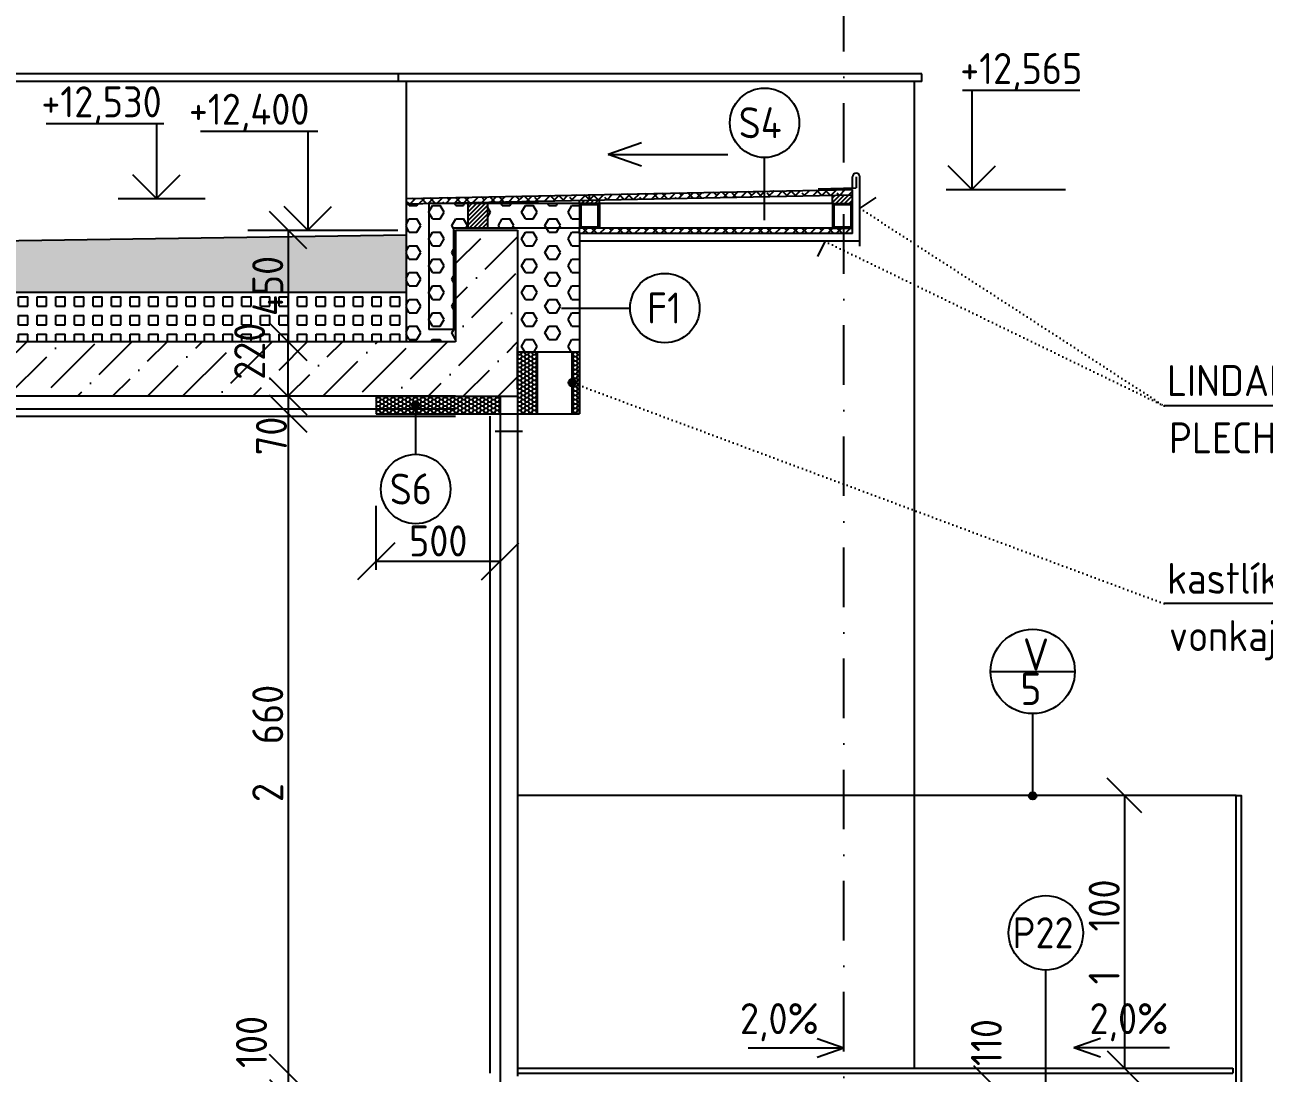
# Model space of a CAD drawing. Extents: x 3792242 to 5145247, y -1546315 to -1031918.
# Drawn here: x 3851863 to 3856861, y -1526644 to -1522415 of the extents above; entities that cross this region are included whole.
import ezdxf

# ---------------------------------------------------------------- set-up
doc = ezdxf.new("R2010")
doc.units = 0
doc.header["$MEASUREMENT"] = 0
doc.linetypes.add('ACAD_ISO07W100', pattern=[3.5, 0.5, -3])
doc.linetypes.add('BODKOCIARKOVANA_3', pattern=[5.6, 3, -1.3, 0, -1.3])
doc.layers.get('0').update_dxf_attribs({"linetype": 'CONTINUOUS'})
doc.layers.get('Defpoints').update_dxf_attribs({"color": 61, "linetype": 'CONTINUOUS'})
for name, color, linetype in [('KÓTY', 4, 'CONTINUOUS'), ('MÚRY', 1, 'CONTINUOUS'), ('OKNÁ', 143, 'CONTINUOUS'), ('osi', 253, 'CONTINUOUS'), ('TENKÁ', 7, 'CONTINUOUS'), ('ZARIADENIE1', 145, 'CONTINUOUS'), ('ŠRAFY', 82, 'CONTINUOUS'), ('šrafy-múry', 8, 'CONTINUOUS')]:
    doc.layers.add(name, color=color, linetype=linetype)
doc.styles.add('STYLE1', font='isocp.shx')
doc.dimstyles.new('STANDARD 50', dxfattribs={"dimtxt": 125, "dimasz": 140, "dimexe": 10, "dimexo": 200, "dimgap": 20, "dimtad": 1, "dimdsep": 46, "dimlunit": 6, "dimtxsty": 'STYLE1', "dimblk1": 'OBLIQUE', "dimblk2": 'OBLIQUE', "dimsah": 1, "dimcen": 2.5, "dimse1": 1, "dimse2": 1, "dimadec": 0, "dimazin": 0, "dimtfac": 1, "dimtmove": 1, "dimatfit": 3, "dimldrblk": 'OBLIQUE', "dimfxl": 1, "dimtolj": 1, "dimtzin": 0, "dimarcsym": 0})
doc.dimstyles.new('STANDARD-50', dxfattribs={"dimtxt": 125, "dimasz": 150, "dimexe": 10, "dimexo": 200, "dimgap": 20, "dimtad": 1, "dimdsep": 46, "dimlunit": 6, "dimtxsty": 'STYLE1', "dimblk1": 'OBLIQUE', "dimblk2": 'OBLIQUE', "dimsah": 1, "dimcen": 2.5, "dimse1": 1, "dimse2": 1, "dimadec": 0, "dimazin": 0, "dimtfac": 1, "dimtmove": 1, "dimatfit": 3, "dimldrblk": 'OBLIQUE', "dimfxl": 1, "dimtolj": 1, "dimtzin": 0, "dimarcsym": 0})
pattern_1 = [(0, (-630141.807, -26603.5), (15, 8.660254038), [10, -20]), (120, (-630141.807, -26603.5), (-15, 8.660254038), [10, -20]), (60, (-630141.807, -26603.5), (9e-15, 17.320508076), [-20, 10])]
pattern_2 = [(0, (-557711.81, -17883.5), (0, 54.12658774), [31.25, -62.5]), (120, (-557711.81, -17883.5), (-46.875, -27.06329387), [31.25, -62.5]), (60, (-557680.56, -17883.5), (-46.875, 27.06329387), [31.25, -62.5])]
pattern_3 = [(45, (90493.693, -26883.5), (-17.67766953, 17.67766953), []), (135, (90493.693, -26883.5), (-53.03300859, 17.67766953), [62.5, -37.5])]
pattern_4 = [(45, (90493.693, -26883.5), (-8.838834765, 8.838834765), [])]
pattern_5 = [(0, (42813.193, 0), (0, 37.5), [37.5, -37.5]), (90, (42813.193, 0), (-37.5, 2e-15), [37.5, -37.5])]

# ---------------------------------------------------------------- blocks, each defined once
blk = doc.blocks.new('_OBLIQUE')
at = {"color": 0, "linetype": 'ByBlock'}
blk.add_line((-0.5, -0.5), (0.5, 0.5), dxfattribs=at)
blk = doc.blocks.new('*D33507')
at = {"layer": 'Defpoints', "color": 0}
for p in [(3852255.7, -1526643.8), (3852255.7, -1526743.8), (3852925.2, -1526743.8)]:
    blk.add_point(p, dxfattribs=at)
at = {"layer": 'KÓTY', "color": 0, "lineweight": -2, "ltscale": 0.25}
blk.add_line((3852925.2, -1526643.8), (3852925.2, -1526743.8), dxfattribs=at)
at = {"layer": 'KÓTY', "color": 0, "linetype": 'ByBlock', "lineweight": -2, "xscale": 150, "yscale": 150, "zscale": 150}
for p, rotation in [((3852925.2, -1526643.8), 90), ((3852925.2, -1526743.8), 270)]:
    blk.add_blockref('_OBLIQUE', p, dxfattribs=dict(at, rotation=rotation))
at = {"layer": 'KÓTY', "color": 0, "insert": (3852777.2, -1526517.5), "char_height": 125, "attachment_point": 5, "rotation": 90, "style": 'STYLE1'}
blk.add_mtext('\\A1;100', dxfattribs=at)
blk = doc.blocks.new('*D49551')
at = {"layer": 'Defpoints', "color": 0}
for p in [(3852925.2, -1523693.8), (3852925.2, -1523693.8), (3852925.2, -1523913.8)]:
    blk.add_point(p, dxfattribs=at)
at = {"layer": 'KÓTY', "color": 0, "lineweight": -2, "ltscale": 0.25}
blk.add_line((3852925.2, -1523913.8), (3852925.2, -1523693.8), dxfattribs=at)
at = {"layer": 'KÓTY', "color": 0, "linetype": 'ByBlock', "lineweight": -2, "xscale": 150, "yscale": 150, "zscale": 150}
for p, rotation in [((3852925.2, -1523693.8), 90), ((3852925.2, -1523913.8), 270)]:
    blk.add_blockref('_OBLIQUE', p, dxfattribs=dict(at, rotation=rotation))
at = {"layer": 'KÓTY', "color": 0, "insert": (3852769.7, -1523732), "char_height": 125, "attachment_point": 5, "rotation": 90, "style": 'STYLE1'}
blk.add_mtext('\\A1;220', dxfattribs=at)
blk = doc.blocks.new('*D49552')
at = {"layer": 'Defpoints', "color": 0}
for p in [(3853454.7, -1523243.8), (3852925.2, -1523693.8), (3853454.7, -1523693.8)]:
    blk.add_point(p, dxfattribs=at)
at = {"layer": 'KÓTY', "color": 0, "lineweight": -2, "ltscale": 0.25}
blk.add_line((3852925.2, -1523243.8), (3852925.2, -1523693.8), dxfattribs=at)
at = {"layer": 'KÓTY', "color": 0, "linetype": 'ByBlock', "lineweight": -2, "xscale": 150, "yscale": 150, "zscale": 150}
for p, rotation in [((3852925.2, -1523243.8), 90), ((3852925.2, -1523693.8), 270)]:
    blk.add_blockref('_OBLIQUE', p, dxfattribs=dict(at, rotation=rotation))
at = {"layer": 'KÓTY', "color": 0, "insert": (3852842.7, -1523468.8), "char_height": 125, "attachment_point": 5, "rotation": 90, "style": 'STYLE1'}
blk.add_mtext('\\A1;450', dxfattribs=at)
blk = doc.blocks.new('*D49581')
at = {"layer": 'Defpoints', "color": 0}
for p in [(3853134.7, -1523983.8), (3852925.2, -1526643.8), (3853134.7, -1526643.8)]:
    blk.add_point(p, dxfattribs=at)
at = {"layer": 'KÓTY', "color": 0, "lineweight": -2, "ltscale": 0.25}
blk.add_line((3852925.2, -1523983.8), (3852925.2, -1526643.8), dxfattribs=at)
at = {"layer": 'KÓTY', "color": 0, "linetype": 'ByBlock', "lineweight": -2, "xscale": 150, "yscale": 150, "zscale": 150}
for p, rotation in [((3852925.2, -1523983.8), 90), ((3852925.2, -1526643.8), 270)]:
    blk.add_blockref('_OBLIQUE', p, dxfattribs=dict(at, rotation=rotation))
at = {"layer": 'KÓTY', "color": 0, "insert": (3852842.7, -1525313.8), "char_height": 125, "attachment_point": 5, "rotation": 90, "style": 'STYLE1'}
blk.add_mtext('\\A1;2ﾠ660', dxfattribs=at)
blk = doc.blocks.new('*D49582')
at = {"layer": 'Defpoints', "color": 0}
for p in [(3853134.7, -1523913.8), (3852925.2, -1523983.8), (3853134.7, -1523983.8)]:
    blk.add_point(p, dxfattribs=at)
at = {"layer": 'KÓTY', "color": 0, "lineweight": -2, "ltscale": 0.25}
blk.add_line((3852925.2, -1523913.8), (3852925.2, -1523983.8), dxfattribs=at)
at = {"layer": 'KÓTY', "color": 0, "linetype": 'ByBlock', "lineweight": -2, "xscale": 150, "yscale": 150, "zscale": 150}
for p, rotation in [((3852925.2, -1523913.8), 90), ((3852925.2, -1523983.8), 270)]:
    blk.add_blockref('_OBLIQUE', p, dxfattribs=dict(at, rotation=rotation))
at = {"layer": 'KÓTY', "color": 0, "insert": (3852857.7, -1524073.5), "char_height": 125, "attachment_point": 5, "rotation": 90, "style": 'STYLE1'}
blk.add_mtext('\\A1;70', dxfattribs=at)
blk = doc.blocks.new('*D49583')
at = {"layer": 'Defpoints', "color": 0}
for p in [(3856633.5, -1525523.8), (3856297.9, -1526623.8), (3856619.2, -1526623.8)]:
    blk.add_point(p, dxfattribs=at)
at = {"layer": 'KÓTY', "color": 0, "lineweight": -2, "ltscale": 0.25}
blk.add_line((3856297.9, -1525523.8), (3856297.9, -1526623.8), dxfattribs=at)
at = {"layer": 'KÓTY', "color": 0, "linetype": 'ByBlock', "lineweight": -2, "xscale": 140, "yscale": 140, "zscale": 140}
for p, rotation in [((3856297.9, -1525523.8), 90), ((3856297.9, -1526623.8), 270)]:
    blk.add_blockref('_OBLIQUE', p, dxfattribs=dict(at, rotation=rotation))
at = {"layer": 'KÓTY', "color": 0, "insert": (3856215.3, -1526073.8), "char_height": 125, "attachment_point": 5, "rotation": 90, "style": 'STYLE1'}
blk.add_mtext('\\A1;1ﾠ100', dxfattribs=at)
blk = doc.blocks.new('*D49587')
at = {"layer": 'Defpoints', "color": 0}
for p in [(3853280.2, -1524104.8), (3853780.2, -1524104.8), (3853280.2, -1524579.5)]:
    blk.add_point(p, dxfattribs=at)
at = {"layer": 'KÓTY', "color": 0, "lineweight": -2, "ltscale": 0.25}
blk.add_line((3853780.2, -1524579.5), (3853280.2, -1524579.5), dxfattribs=at)
at = {"layer": 'KÓTY', "color": 0, "linetype": 'ByBlock', "lineweight": -2, "xscale": 150, "yscale": 150, "zscale": 150, "rotation": 180}
blk.add_blockref('_OBLIQUE', (3853280.2, -1524579.5), dxfattribs=at)
at = {"layer": 'KÓTY', "color": 0, "linetype": 'ByBlock', "lineweight": -2, "xscale": 150, "yscale": 150, "zscale": 150}
blk.add_blockref('_OBLIQUE', (3853780.2, -1524579.5), dxfattribs=at)
at = {"layer": 'KÓTY', "color": 0, "insert": (3853530.2, -1524497), "char_height": 125, "attachment_point": 5, "style": 'STYLE1'}
blk.add_mtext('\\A1;500', dxfattribs=at)
blk = doc.blocks.new('*D49589')
at = {"layer": 'Defpoints', "color": 0}
for p in [(3855500.2, -1526683.8), (3855760.2, -1526683.8), (3855500.2, -1526793.8)]:
    blk.add_point(p, dxfattribs=at)
at = {"layer": 'KÓTY', "color": 0, "lineweight": -2}
blk.add_line((3855760.2, -1526793.8), (3855760.2, -1526683.8), dxfattribs=at)
at = {"layer": 'KÓTY', "color": 0, "linetype": 'ByBlock', "lineweight": -2, "xscale": 140, "yscale": 140, "zscale": 140}
for p, rotation in [((3855760.2, -1526683.8), 90), ((3855760.2, -1526793.8), 270)]:
    blk.add_blockref('_OBLIQUE', p, dxfattribs=dict(at, rotation=rotation))
at = {"layer": 'KÓTY', "color": 0, "insert": (3855740.2, -1526520), "char_height": 125, "attachment_point": 5, "rotation": 90, "style": 'STYLE1'}
blk.add_mtext('\\A1;110', dxfattribs=at)

msp = doc.modelspace()

# ---------------------------------------------------------------- hatches: boundary and pattern name
at = {"layer": 'TENKÁ'}
h = msp.add_hatch(color=256, dxfattribs=at)
h.dxf.hatch_style = 1
h.paths.add_polyline_path([(3854070.193, -1523843.77, -2.41421356), (3854055.193, -1523858.77, -0.41421356)])
h = msp.add_hatch(color=256, dxfattribs=at)
h.dxf.hatch_style = 1
h.paths.add_polyline_path([(3853438.693, -1523934, -2.41421356), (3853423.693, -1523949, -0.41421356)])
h = msp.add_hatch(color=256, dxfattribs=at)
h.dxf.hatch_style = 1
h.paths.add_polyline_path([(3855927.193, -1525510.345, -2.41421356), (3855912.193, -1525525.345, -0.41421356)])
at = {"layer": 'ŠRAFY'}
h = msp.add_hatch(dxfattribs=at)
h.set_pattern_fill('ANSI38', color=256, scale=200, angle=180)
h.set_pattern_definition(pattern_3)
h.paths.add_polyline_path([(3854139.753, -1523100.815), (3855200.193, -1523079.606), (3855200.193, -1523101.61), (3854140.193, -1523122.81), (3854139.753, -1523100.815)])
h = msp.add_hatch(dxfattribs=at)
h.set_pattern_fill('ANSI38', color=256, scale=200, angle=180)
h.set_pattern_definition(pattern_3)
h.paths.add_polyline_path([(3853650.193, -1523132.61), (3853492.193, -1523135.77), (3853400.193, -1523137.61), (3853400.193, -1523115.606), (3853850.193, -1523106.606), (3854139.753, -1523100.815), (3854140.193, -1523122.81), (3854100.193, -1523123.61), (3853730.193, -1523131.01)])
h = msp.add_hatch(dxfattribs=at)
h.set_pattern_fill('ANSI31', color=256, scale=100, angle=180)
h.set_pattern_definition(pattern_4)
h.paths.add_polyline_path([(3854100.193, -1523123.61), (3854140.193, -1523122.81), (3854180.193, -1523122.01), (3854180.193, -1523135.77), (3854100.193, -1523135.77)])
h = msp.add_hatch(dxfattribs=at)
h.set_pattern_fill('ANSI31', color=256, scale=100, angle=180)
h.set_pattern_definition(pattern_4)
h.paths.add_polyline_path([(3855120.193, -1523103.21), (3855200.193, -1523101.61), (3855200.193, -1523135.77), (3855120.193, -1523135.77)])
h = msp.add_hatch(dxfattribs=at)
h.set_pattern_fill('HEX', color=256, scale=250, angle=180)
h.set_pattern_definition(pattern_2)
h.paths.add_polyline_path([(3853592.193, -1523643.77), (3853600.193, -1523643.77), (3853600.193, -1523693.77), (3853400.193, -1523693.77), (3853400.193, -1523493.77), (3853400.193, -1523276.595), (3853400.193, -1523143.77), (3853400.193, -1523137.61), (3853492.193, -1523135.77), (3853492.193, -1523643.77)])
h = msp.add_hatch(dxfattribs=at)
h.set_pattern_fill('HEX', color=256, scale=250, angle=180)
h.set_pattern_definition(pattern_2)
h.paths.add_polyline_path([(3853492.193, -1523643.77), (3853492.193, -1523135.77), (3853650.193, -1523135.77), (3853650.193, -1523235.77), (3853600.193, -1523235.77), (3853592.193, -1523235.77), (3853592.193, -1523643.77)])
h = msp.add_hatch(dxfattribs=at)
h.set_pattern_fill('ANSI31', color=256, scale=100, angle=180)
h.set_pattern_definition(pattern_4)
h.paths.add_polyline_path([(3853730.193, -1523135.77), (3853730.193, -1523235.77), (3853650.193, -1523235.77), (3853650.193, -1523135.77)])
h = msp.add_hatch(dxfattribs=at)
h.set_pattern_fill('HEX', color=256, scale=250, angle=180)
h.set_pattern_definition(pattern_2)
h.paths.add_polyline_path([(3853850.193, -1523235.77), (3853730.193, -1523235.77), (3853730.193, -1523135.77), (3854100.193, -1523135.77), (3854100.193, -1523235.77)])
h = msp.add_hatch(dxfattribs=at)
h.set_pattern_fill('SQUARE', color=256, scale=300)
h.set_pattern_definition(pattern_5)
h.paths.add_polyline_path([(3853400.193, -1523263.485), (3847381.193, -1523353.77), (3842010.193, -1523273.205), (3842010.193, -1523493.77), (3853400.193, -1523493.77)])
h.paths.add_polyline_path([(3842595.193, -1523514.799), (3842595.193, -1523227.201), (3842845.193, -1523227.201), (3842845.193, -1523514.799)], flags=9)
h.paths.add_polyline_path([(3850597.995, -1523267.059), (3851142.294, -1523267.059), (3851142.294, -1523467.173), (3850597.995, -1523467.173)], flags=9)
h.paths.add_polyline_path([(3852717.693, -1523618.82), (3852717.693, -1523318.721), (3852967.693, -1523318.721), (3852967.693, -1523618.82)], flags=9)
h = msp.add_hatch(dxfattribs=at)
h.set_pattern_fill('HEX', color=256, scale=250, angle=180)
h.set_pattern_definition(pattern_2)
h.paths.add_polyline_path([(3854100.193, -1523235.77), (3854100.193, -1523257.77), (3854100.193, -1523733.77), (3853850.193, -1523733.77), (3853850.193, -1523235.77)])
h = msp.add_hatch(dxfattribs=at)
h.set_pattern_fill('ANSI38', color=256, scale=200, angle=180)
h.set_pattern_definition(pattern_3)
h.paths.add_polyline_path([(3855120.193, -1523235.77), (3855200.193, -1523235.77), (3855200.193, -1523257.77), (3854100.193, -1523257.77), (3854100.193, -1523235.77)])
h = msp.add_hatch(dxfattribs=at)
h.set_pattern_fill('SQUARE', color=256, scale=300)
h.set_pattern_definition(pattern_5)
h.paths.add_polyline_path([(3853400.193, -1523493.77), (3850649.152, -1523493.77), (3850649.152, -1523693.77), (3853400.193, -1523693.77)])
h.paths.add_polyline_path([(3852717.693, -1523618.82), (3852717.693, -1523318.721), (3852967.693, -1523318.721), (3852967.693, -1523618.82)], flags=9)
h.paths.add_polyline_path([(3852644.693, -1523875.799), (3852644.693, -1523588.201), (3852894.693, -1523588.201), (3852894.693, -1523875.799)], flags=9)
h = msp.add_hatch(dxfattribs=at)
h.set_pattern_fill('HONEY', color=256, scale=80, angle=180)
h.set_pattern_definition(pattern_1)
h.paths.add_polyline_path([(3853850.193, -1523733.77), (3853850.193, -1523883.77), (3853850.193, -1523983.77), (3853930.193, -1523983.77), (3853930.193, -1523733.77)])
h = msp.add_hatch(dxfattribs=at)
h.set_pattern_fill('HONEY', color=256, scale=80, angle=180)
h.set_pattern_definition(pattern_1)
h.paths.add_polyline_path([(3854080.193, -1523733.77), (3854100.193, -1523733.77), (3854100.193, -1523983.77), (3854070.193, -1523983.77), (3854070.193, -1523733.77)])
h = msp.add_hatch(dxfattribs=at)
h.set_pattern_fill('HONEY', color=256, scale=80, angle=180)
h.set_pattern_definition([(0, (-630141.807, -26603.5), (15, 8.660254038), [10, -20]), (120, (-630141.807, -26603.5), (-15, 8.660254038), [10, -20]), (60, (-630141.807, -26603.5), (1e-14, 17.320508076), [-20, 10])])
h.paths.add_polyline_path([(3853780.193, -1523913.77), (3853280.193, -1523913.77), (3853280.193, -1523983.77), (3853780.193, -1523983.77)])
at = {"layer": 'šrafy-múry'}
h = msp.add_hatch(dxfattribs=at)
h.set_pattern_fill('ANSI36', color=253, scale=800, angle=360)
h.set_pattern_definition([(45, (-94128.81, 6000), (53.0330086, 194.4543648), [250, -50, 0, -50])])
h.paths.add_polyline_path([(3841650.193, -1524201.197), (3841682.903, -1524213.77), (3841990.193, -1524213.77), (3841990.193, -1523993.77), (3841990.193, -1523963.77), (3841990.193, -1523913.77), (3845025.193, -1523913.77), (3845140.193, -1523913.77), (3846990.193, -1523913.77), (3847040.193, -1523913.77), (3847155.193, -1523913.77), (3848990.193, -1523913.77), (3849105.193, -1523913.77), (3850649.152, -1523913.77), (3853280.193, -1523913.77), (3853600.193, -1523913.77), (3853780.193, -1523913.77), (3853850.193, -1523913.77), (3853850.193, -1523883.77), (3853850.193, -1523733.77), (3853850.193, -1523713.77), (3853850.193, -1523243.77), (3853600.193, -1523243.77), (3853600.193, -1523643.77), (3853600.193, -1523693.77), (3853400.193, -1523693.77), (3850649.152, -1523693.77), (3842010.193, -1523693.77), (3841810.193, -1523693.77), (3841810.193, -1522743.77), (3841650.193, -1522743.77), (3841650.193, -1524201.197)])
h.paths.add_polyline_path([(3852644.693, -1523875.799), (3852644.693, -1523588.201), (3852894.693, -1523588.201), (3852894.693, -1523875.799)], flags=24)
h.paths.add_polyline_path([(3842503.193, -1523896.819), (3842503.193, -1523609.221), (3842753.193, -1523609.221), (3842753.193, -1523896.819)], flags=24)
h.paths.add_polyline_path([(3852717.693, -1523618.82), (3852717.693, -1523318.721), (3852967.693, -1523318.721), (3852967.693, -1523618.82)], flags=24)
h.paths.add_polyline_path([(3850597.995, -1523267.059), (3851142.294, -1523267.059), (3851142.294, -1523467.173), (3850597.995, -1523467.173)], flags=24)
h.paths.add_polyline_path([(3842595.193, -1523514.799), (3842595.193, -1523227.201), (3842845.193, -1523227.201), (3842845.193, -1523514.799)], flags=24)
h = msp.add_hatch(color=256, dxfattribs=at)
h.dxf.hatch_style = 1
h.paths.add_polyline_path([(3854180.193, -1523235.77), (3854100.193, -1523235.77), (3854100.193, -1523135.77), (3854180.193, -1523135.77)])
h.paths.add_polyline_path([(3854105.193, -1523140.77), (3854105.193, -1523230.77), (3854175.193, -1523230.77), (3854175.193, -1523140.77)], flags=16)
h = msp.add_hatch(color=256, dxfattribs=at)
h.dxf.hatch_style = 1
h.paths.add_polyline_path([(3855200.193, -1523235.77), (3855120.193, -1523235.77), (3855120.193, -1523135.77), (3855200.193, -1523135.77)])
h.paths.add_polyline_path([(3855125.193, -1523140.77), (3855125.193, -1523230.77), (3855195.193, -1523230.77), (3855195.193, -1523140.77)], flags=16)

# ---------------------------------------------------------------- linework, layer by layer
at = {"layer": 'KÓTY', "ltscale": 0.25}
for p, q in [((3855578.693, -1523079.606), (3856059.693, -1523079.606)), ((3852239.749, -1523115.606), (3852589.749, -1523115.606)), ((3855294.193, -1523112.5), (3855230.193, -1523155)), ((3852762.193, -1523243.77), (3853112.193, -1523243.77)), ((3853017.29, -1523243.77), (3853367.29, -1523243.77)), ((3855060.693, -1523349.5), (3855090.082, -1523288.929)), ((3858558.193, -1523952.5), (3856457.693, -1523952.5)), ((3853280.193, -1524614), (3853280.193, -1524355)), ((3858558.193, -1524750), (3856457.693, -1524750))]:
    msp.add_line(p, q, dxfattribs=at)
at = {"layer": 'KÓTY', "linetype": 'ACAD_ISO07W100', "ltscale": 5}
for p, q in [((3855230.193, -1523155), (3856457.693, -1523952.5)), ((3856457.693, -1523952.5), (3855087.693, -1523287.77)), ((3856457.693, -1524750), (3854070.193, -1523858.77))]:
    msp.add_line(p, q, dxfattribs=at)
at = {"layer": 'MÚRY'}
for p, q in [((3853400.193, -1523115.606), (3855200.193, -1523079.606)), ((3855200.193, -1523257.77), (3855200.193, -1523079.606)), ((3853400.193, -1523115.606), (3853400.193, -1523263.485)), ((3853400.193, -1523263.485), (3847381.193, -1523353.77)), ((3854100.193, -1523257.77), (3854100.193, -1523983.77)), ((3855200.193, -1523257.77), (3854100.193, -1523257.77)), ((3854100.193, -1523983.77), (3854100.193, -1523803.77)), ((3853600.193, -1523913.77), (3849105.193, -1523913.77)), ((3853280.193, -1523913.77), (3853280.193, -1523983.77)), ((3853280.193, -1523963.77), (3853280.193, -1523983.77)), ((3853280.193, -1523983.77), (3854100.193, -1523983.77)), ((3853850.193, -1526643.77), (3853850.193, -1526656.14))]:
    msp.add_line(p, q, dxfattribs=at)
at = {"layer": 'OKNÁ', "ltscale": 0.25}
for p, q in [((3854846.193, -1523202.77), (3854846.193, -1522950.662)), ((3854026.563, -1523557.937), (3854303.924, -1523557.937)), ((3853780.193, -1523913.77), (3853780.193, -1526643.77)), ((3853780.193, -1523913.77), (3853780.193, -1526643.77)), ((3853850.193, -1523913.77), (3853850.193, -1526643.77)), ((3853438.693, -1523949), (3853438.693, -1524147.661)), ((3853760.193, -1524053.77), (3853870.193, -1524053.77)), ((3855980.193, -1526705.338), (3855980.193, -1526227.662))]:
    msp.add_line(p, q, dxfattribs=at)
for centre, radius in [((3854846.193, -1522810.662), 140), ((3854443.924, -1523557.937), 140), ((3853439.198, -1524287.66), 140), ((3855980.193, -1526077.662), 150)]:
    msp.add_circle(centre, radius, dxfattribs=at)
at = {"layer": 'osi', "linetype": 'BODKOCIARKOVANA_3', "ltscale": 80}
msp.add_line((3855165.193, -1542239.5), (3855165.193, -1519829.5), dxfattribs=at)
at = {"layer": 'TENKÁ'}
for p, q in [((3855480.193, -1522613.77), (3846688.844, -1522613.77)), ((3853370.193, -1522643.77), (3853370.193, -1522613.77)), ((3853370.193, -1522643.77), (3853370.193, -1522613.77)), ((3855480.193, -1522643.77), (3855480.193, -1522613.77)), ((3855480.193, -1522643.77), (3855480.193, -1522613.77)), ((3853880.193, -1522643.77), (3846688.917, -1522643.77)), ((3855480.193, -1522643.77), (3846688.917, -1522643.77)), ((3853400.193, -1522643.77), (3853400.193, -1523115.606)), ((3855450.193, -1526623.77), (3855450.193, -1522643.77)), ((3854349.193, -1522891.27), (3854215.193, -1522938.27)), ((3854215.193, -1522938.27), (3854697.693, -1522938.27)), ((3854349.193, -1522985.27), (3854215.193, -1522938.27)), ((3855200.193, -1523073.8), (3855200.193, -1523028.5)), ((3855215.193, -1523028.5), (3855215.193, -1523073.5)), ((3855230.193, -1523307.77), (3855230.193, -1523028.5)), ((3855062.193, -1523076.56), (3855215.193, -1523073.5)), ((3853400.633, -1523137.601), (3855200.193, -1523101.61)), ((3853650.193, -1523235.77), (3853650.193, -1523132.61)), ((3853730.193, -1523235.77), (3853730.193, -1523131.01)), ((3854100.193, -1523135.77), (3854100.193, -1523123.61)), ((3854140.193, -1523122.81), (3854139.753, -1523100.815)), ((3854180.193, -1523135.77), (3854180.193, -1523122.01)), ((3855120.193, -1523135.77), (3855120.193, -1523103.21)), ((3855120.193, -1523135.77), (3853492.193, -1523135.77)), ((3853492.193, -1523135.77), (3853492.193, -1523643.77)), ((3854100.193, -1523135.77), (3854100.193, -1523235.77)), ((3854100.193, -1523135.77), (3854100.193, -1523235.77)), ((3854105.193, -1523140.77), (3854175.193, -1523140.77)), ((3854105.193, -1523140.77), (3854105.193, -1523230.77)), ((3854175.193, -1523230.77), (3854175.193, -1523140.77)), ((3854180.193, -1523135.77), (3854180.193, -1523235.77)), ((3855120.193, -1523135.77), (3855200.193, -1523135.77)), ((3855120.193, -1523135.77), (3855120.193, -1523235.77)), ((3855125.193, -1523140.77), (3855195.193, -1523140.77)), ((3855125.193, -1523140.77), (3855125.193, -1523230.77)), ((3855195.193, -1523230.77), (3855195.193, -1523140.77)), ((3854105.193, -1523230.77), (3854175.193, -1523230.77)), ((3855125.193, -1523230.77), (3855195.193, -1523230.77)), ((3853400.193, -1523263.485), (3853400.193, -1523693.77)), ((3855120.193, -1523235.77), (3853592.193, -1523235.77)), ((3853592.193, -1523235.77), (3853592.193, -1523643.77)), ((3853600.193, -1523243.77), (3853600.193, -1523693.77)), ((3853600.193, -1523243.77), (3853850.193, -1523243.77)), ((3853850.193, -1523243.77), (3853850.193, -1523913.77)), ((3854100.193, -1523257.77), (3854100.193, -1523235.77)), ((3855120.193, -1523235.77), (3855200.193, -1523235.77)), ((3855230.193, -1523287.77), (3854100.193, -1523287.77)), ((3842010.193, -1523493.77), (3853400.193, -1523493.77)), ((3853600.193, -1523643.77), (3853492.193, -1523643.77)), ((3853600.193, -1523693.77), (3841810.193, -1523693.77)), ((3853850.193, -1523883.77), (3853850.193, -1523713.77)), ((3853850.193, -1523733.77), (3854080.193, -1523733.77)), ((3853930.193, -1523983.77), (3853930.193, -1523733.77)), ((3854070.193, -1523983.77), (3854070.193, -1523733.77)), ((3854080.193, -1523733.77), (3854100.193, -1523733.77)), ((3853280.193, -1523913.77), (3853850.193, -1523913.77)), ((3849105.193, -1523963.77), (3853600.193, -1523963.77)), ((3849105.193, -1523993.77), (3853600.193, -1523993.77)), ((3853740.193, -1526643.77), (3853740.193, -1523993.77)), ((3853740.193, -1526643.77), (3853740.193, -1523993.77)), ((3855058.243, -1526503.17), (3855165.443, -1526540.77)), ((3856200.643, -1526503.17), (3856093.443, -1526540.77)), ((3854779.443, -1526540.77), (3855165.443, -1526540.77)), ((3855058.243, -1526578.37), (3855165.443, -1526540.77)), ((3856479.443, -1526540.77), (3856093.443, -1526540.77)), ((3856200.643, -1526578.37), (3856093.443, -1526540.77)), ((3853850.193, -1526623.77), (3856734.193, -1526623.77)), ((3856734.193, -1526623.77), (3856734.193, -1526643.77)), ((3853780.193, -1526643.77), (3853780.193, -1526743.77)), ((3853850.193, -1526643.77), (3856734.193, -1526643.77))]:
    msp.add_line(p, q, dxfattribs=at)
at = {"layer": 'TENKÁ', "linetype": 'ByBlock', "ltscale": 0.25}
for p, q in [((3855643.888, -1522679.606), (3856117.786, -1522679.606)), ((3855681.693, -1522679.606), (3855681.693, -1523079.606)), ((3851949.388, -1522813.606), (3852423.286, -1522813.606)), ((3852393.693, -1522813.606), (3852393.693, -1523115.606)), ((3852571.331, -1522843.77), (3853045.23, -1522843.77)), ((3853004.136, -1522843.77), (3853004.136, -1523243.77)), ((3852393.693, -1523115.606), (3852298.233, -1523020.146)), ((3852393.693, -1523115.606), (3852489.152, -1523020.146)), ((3855681.693, -1523079.606), (3855586.233, -1522984.146)), ((3855681.693, -1523079.606), (3855777.152, -1522984.146)), ((3853004.136, -1523243.77), (3852908.677, -1523148.311)), ((3853004.136, -1523243.77), (3853099.596, -1523148.311))]:
    msp.add_line(p, q, dxfattribs=at)
at = {"layer": 'TENKÁ', "ltscale": 0.25}
for p, q in [((3855757.193, -1525023.442), (3856097.193, -1525023.442)), ((3855927.193, -1525525.345), (3855927.193, -1525193.442))]:
    msp.add_line(p, q, dxfattribs=at)
at = {"layer": 'TENKÁ'}
for centre in [(3854070.193, -1523858.77), (3853438.693, -1523949), (3855927.193, -1525525.345)]:
    msp.add_circle(centre, 15, dxfattribs=at)
at = {"layer": 'TENKÁ', "ltscale": 0.25}
msp.add_circle((3855927.193, -1525023.442), 170, dxfattribs=at)
at = {"layer": 'TENKÁ'}
msp.add_arc((3855215.193, -1523028.5), 15, 0, 180, dxfattribs=at)
at = {"layer": 'ZARIADENIE1'}
msp.add_line((3856747.193, -1525523.77), (3853850.193, -1525523.77), dxfattribs=at)
msp.add_lwpolyline([(3856767.193, -1526728.77), (3856747.193, -1526728.77), (3856747.193, -1525523.77), (3856767.193, -1525523.77)], close=True, dxfattribs=at)

# ---------------------------------------------------------------- texts
at = {"layer": 'TENKÁ', "ltscale": 0.25, "style": 'STYLE1'}
for s, p in [('+12,565', (3855634.824, -1522654.279)), ('+12,530', (3851929.871, -1522788.585)), ('+12,400', (3852524.767, -1522818.444)), ('S4', (3854741.888, -1522872.84)), ('F1', (3854372.62, -1523620.115)), ('LINDAB HLINÍKOVÝ PLECH', (3856468.779, -1523912.876)), ('PLECH PÁSY 415 mm', (3856476.779, -1524143.876)), ('kastlík na', (3856468.779, -1524710.376)), ('vonkajšie žalúzie typu Z90', (3856476.779, -1524941.376)), ('P22', (3855845.888, -1526139.84)), ('2,0%', (3854746.775, -1526486.06)), ('2,0%', (3856156.275, -1526486.06))]:
    msp.add_text(s, height=125, dxfattribs=at).set_placement(p)
msp.add_text('S6', height=125, rotation=0.413515, dxfattribs=at).set_placement((3853335.345, -1524350.589))
at = {"layer": 'TENKÁ', "style": 'STYLE1', "text_generation_flag": 2}
msp.add_text('V', height=130, dxfattribs=at).set_placement((3855993.223, -1525019.942))
at = {"layer": 'TENKÁ', "style": 'STYLE1'}
msp.add_text('5', height=130, dxfattribs=at).set_placement((3855877.662, -1525158.579))

# ---------------------------------------------------------------- dimensions: what is measured, and where the dimension line sits
at = {"layer": 'KÓTY', "ltscale": 0.25}
for base, p1, p2, angle, dimstyle, picture, middle in [((3852925.193, -1523693.77), (3853454.693, -1523243.77), (3853454.693, -1523693.77), 90, 'STANDARD-50', '*D49552', (3852842.693, -1523468.77)), ((3852925.193, -1526643.77), (3853134.693, -1523983.77), (3853134.693, -1526643.77), 90, 'STANDARD-50', '*D49581', (3852842.65, -1525313.77)), ((3853280.193, -1524579.5), (3853780.193, -1524104.77), (3853280.193, -1524104.77), 180, 'STANDARD-50', '*D49587', (3853530.193, -1524497)), ((3856297.851, -1526623.77), (3856633.493, -1525523.77), (3856619.193, -1526623.77), 90, 'STANDARD 50', '*D49583', (3856215.308, -1526073.77))]:
    dim = msp.add_linear_dim(base=base, p1=p1, p2=p2, angle=angle, dimstyle=dimstyle, override={"dimtxsty": 'STYLE1', "dimldrblk": 'OBLIQUE'}, dxfattribs=at)
    dim.commit()
    dim.dimension.update_dxf_attribs({"geometry": picture, "text_midpoint": middle})
for base, p1, p2, picture, middle in [((3852925.193, -1523693.77), (3852925.193, -1523913.77), (3852925.193, -1523693.77), '*D49551', (3852852.193, -1523732)), ((3852925.193, -1523983.77), (3853134.693, -1523913.77), (3853134.693, -1523983.77), '*D49582', (3852940.193, -1524073.5)), ((3852925.193, -1526743.77), (3852255.693, -1526643.77), (3852255.693, -1526743.77), '*D33507', (3852859.693, -1526517.5))]:
    dim = msp.add_linear_dim(base=base, p1=p1, p2=p2, angle=90, dimstyle='STANDARD-50', override={"dimtxsty": 'STYLE1', "dimldrblk": 'OBLIQUE'}, dxfattribs=at)
    dim.commit()
    dim.dimension.update_dxf_attribs({"geometry": picture, "text_midpoint": middle, "dimtype": 160})
at = {"layer": 'KÓTY'}
dim = msp.add_linear_dim(base=(3855760.193, -1526683.77), p1=(3855500.193, -1526793.77), p2=(3855500.193, -1526683.77), angle=90, dimstyle='STANDARD 50', dxfattribs=at)
dim.commit()
dim.dimension.update_dxf_attribs({"geometry": '*D49589', "text_midpoint": (3855822.693, -1526520), "dimtype": 160})

doc.saveas('drawing.dxf')
